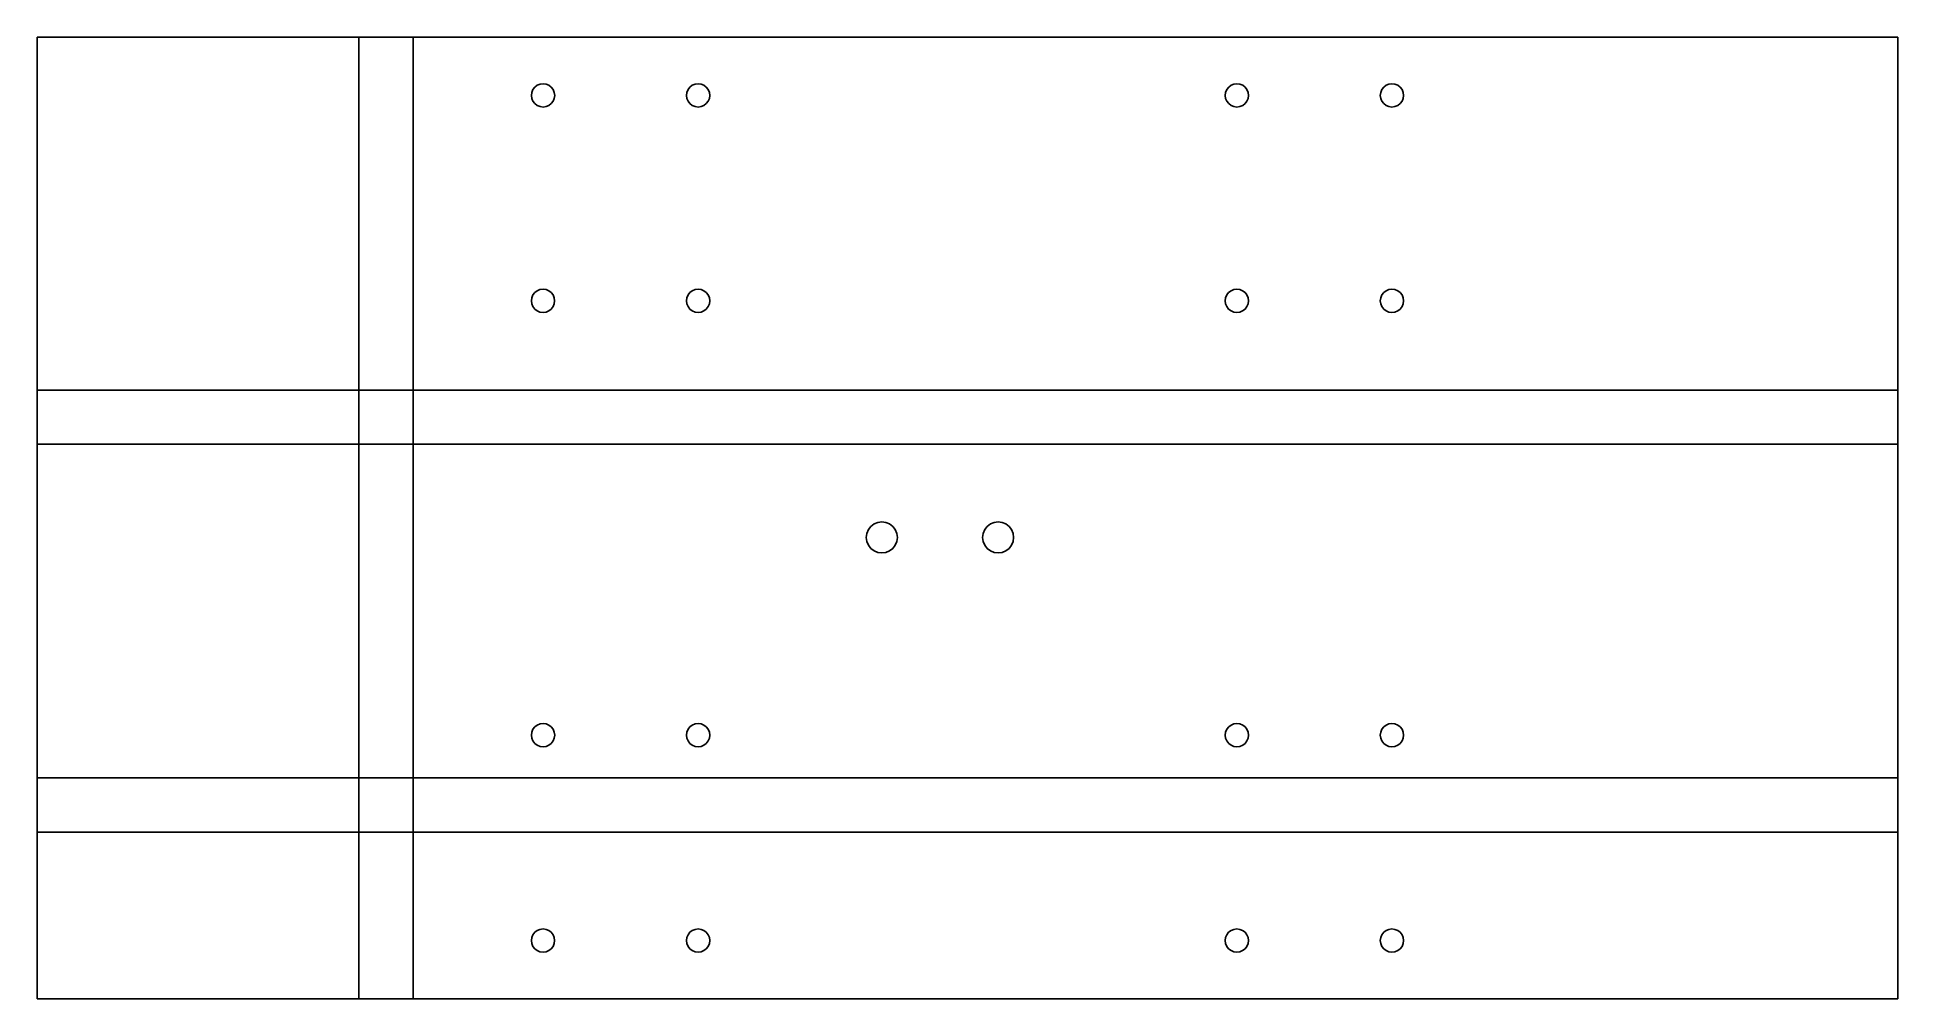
# Model space of a CAD drawing. Header units: inches. Extents: x 0 to 480, y 0 to 248.
import ezdxf

# ---------------------------------------------------------------- set-up
doc = ezdxf.new("R2010")
doc.units = ezdxf.units.IN
doc.header["$MEASUREMENT"] = 0

msp = doc.modelspace()

# ---------------------------------------------------------------- linework, layer by layer
for p, q in [((83, 248), (0, 248)), ((0, 157), (0, 248)), ((97, 248), (83, 248)), ((83, 157), (83, 248)), ((97, 157), (97, 248)), ((97, 248), (480, 248)), ((480, 157), (480, 248)), ((128.38, 235.12), (129, 235.6)), ((129, 235.6), (129.72, 235.9)), ((129.72, 235.9), (130.5, 236)), ((130.5, 236), (131.28, 235.9)), ((131.28, 235.9), (132, 235.6)), ((132, 235.6), (132.62, 235.12)), ((168.38, 235.12), (169, 235.6)), ((169, 235.6), (169.72, 235.9)), ((169.72, 235.9), (170.5, 236)), ((170.5, 236), (171.28, 235.9)), ((171.28, 235.9), (172, 235.6)), ((172, 235.6), (172.62, 235.12)), ((307.38, 235.12), (308, 235.6)), ((308, 235.6), (308.72, 235.9)), ((308.72, 235.9), (309.5, 236)), ((309.5, 236), (310.28, 235.9)), ((310.28, 235.9), (311, 235.6)), ((311, 235.6), (311.62, 235.12)), ((347.38, 235.12), (348, 235.6)), ((348, 235.6), (348.72, 235.9)), ((348.72, 235.9), (349.5, 236)), ((349.5, 236), (350.28, 235.9)), ((350.28, 235.9), (351, 235.6)), ((351, 235.6), (351.62, 235.12)), ((127.5, 233), (127.6, 233.78)), ((127.6, 232.22), (127.5, 233)), ((127.6, 233.78), (127.9, 234.5)), ((127.9, 231.5), (127.6, 232.22)), ((127.9, 234.5), (128.38, 235.12)), ((128.38, 230.88), (127.9, 231.5)), ((129, 230.4), (128.38, 230.88)), ((129.72, 230.1), (129, 230.4)), ((132, 230.4), (131.28, 230.1)), ((132.62, 230.88), (132, 230.4)), ((132.62, 235.12), (133.1, 234.5)), ((133.1, 231.5), (132.62, 230.88)), ((133.1, 234.5), (133.4, 233.78)), ((133.4, 232.22), (133.1, 231.5)), ((133.4, 233.78), (133.5, 233)), ((133.5, 233), (133.4, 232.22)), ((167.5, 233), (167.6, 233.78)), ((167.6, 232.22), (167.5, 233)), ((167.6, 233.78), (167.9, 234.5)), ((167.9, 231.5), (167.6, 232.22)), ((167.9, 234.5), (168.38, 235.12)), ((168.38, 230.88), (167.9, 231.5)), ((169, 230.4), (168.38, 230.88)), ((169.72, 230.1), (169, 230.4)), ((172, 230.4), (171.28, 230.1)), ((172.62, 230.88), (172, 230.4)), ((172.62, 235.12), (173.1, 234.5)), ((173.1, 231.5), (172.62, 230.88)), ((173.1, 234.5), (173.4, 233.78)), ((173.4, 232.22), (173.1, 231.5)), ((173.4, 233.78), (173.5, 233)), ((173.5, 233), (173.4, 232.22)), ((306.5, 233), (306.6, 233.78)), ((306.6, 232.22), (306.5, 233)), ((306.6, 233.78), (306.9, 234.5)), ((306.9, 231.5), (306.6, 232.22)), ((306.9, 234.5), (307.38, 235.12)), ((307.38, 230.88), (306.9, 231.5)), ((308, 230.4), (307.38, 230.88)), ((308.72, 230.1), (308, 230.4)), ((311, 230.4), (310.28, 230.1)), ((311.62, 230.88), (311, 230.4)), ((311.62, 235.12), (312.1, 234.5)), ((312.1, 231.5), (311.62, 230.88)), ((312.1, 234.5), (312.4, 233.78)), ((312.4, 232.22), (312.1, 231.5)), ((312.4, 233.78), (312.5, 233)), ((312.5, 233), (312.4, 232.22)), ((346.5, 233), (346.6, 233.78)), ((346.6, 232.22), (346.5, 233)), ((346.6, 233.78), (346.9, 234.5)), ((346.9, 231.5), (346.6, 232.22)), ((346.9, 234.5), (347.38, 235.12)), ((347.38, 230.88), (346.9, 231.5)), ((348, 230.4), (347.38, 230.88)), ((348.72, 230.1), (348, 230.4)), ((351, 230.4), (350.28, 230.1)), ((351.62, 230.88), (351, 230.4)), ((351.62, 235.12), (352.1, 234.5)), ((352.1, 231.5), (351.62, 230.88)), ((352.1, 234.5), (352.4, 233.78)), ((352.4, 232.22), (352.1, 231.5)), ((352.4, 233.78), (352.5, 233)), ((352.5, 233), (352.4, 232.22)), ((130.5, 230), (129.72, 230.1)), ((131.28, 230.1), (130.5, 230)), ((170.5, 230), (169.72, 230.1)), ((171.28, 230.1), (170.5, 230)), ((309.5, 230), (308.72, 230.1)), ((310.28, 230.1), (309.5, 230)), ((349.5, 230), (348.72, 230.1)), ((350.28, 230.1), (349.5, 230)), ((128.37, 182.14), (128.99, 182.62)), ((128.99, 182.62), (129.71, 182.91)), ((129.71, 182.91), (130.49, 183.02)), ((130.49, 183.02), (131.26, 182.91)), ((131.26, 182.91), (131.99, 182.62)), ((131.99, 182.62), (132.61, 182.14)), ((168.38, 182.14), (169, 182.62)), ((169, 182.62), (169.72, 182.91)), ((169.72, 182.91), (170.5, 183.02)), ((170.5, 183.02), (171.28, 182.91)), ((171.28, 182.91), (172, 182.62)), ((172, 182.62), (172.62, 182.14)), ((307.36, 182.14), (307.98, 182.62)), ((307.98, 182.62), (308.71, 182.91)), ((308.71, 182.91), (309.48, 183.02)), ((309.48, 183.02), (310.26, 182.91)), ((310.26, 182.91), (310.98, 182.62)), ((310.98, 182.62), (311.61, 182.14)), ((347.38, 182.14), (348, 182.62)), ((348, 182.62), (348.72, 182.91)), ((348.72, 182.91), (349.5, 183.02)), ((349.5, 183.02), (350.28, 182.91)), ((350.28, 182.91), (351, 182.62)), ((351, 182.62), (351.62, 182.14)), ((127.49, 180.02), (127.59, 180.79)), ((127.59, 179.24), (127.49, 180.02)), ((127.59, 180.79), (127.89, 181.52)), ((127.89, 178.52), (127.59, 179.24)), ((127.89, 181.52), (128.37, 182.14)), ((128.37, 177.9), (127.89, 178.52)), ((128.99, 177.42), (128.37, 177.9)), ((132.61, 177.9), (131.99, 177.42)), ((132.61, 182.14), (133.08, 181.52)), ((133.08, 178.52), (132.61, 177.9)), ((133.08, 181.52), (133.38, 180.79)), ((133.38, 179.24), (133.08, 178.52)), ((133.38, 180.79), (133.49, 180.02)), ((133.49, 180.02), (133.38, 179.24)), ((167.5, 180.02), (167.6, 180.79)), ((167.6, 179.24), (167.5, 180.02)), ((167.6, 180.79), (167.9, 181.52)), ((167.9, 178.52), (167.6, 179.24)), ((167.9, 181.52), (168.38, 182.14)), ((168.38, 177.9), (167.9, 178.52)), ((169, 177.42), (168.38, 177.9)), ((172.62, 177.9), (172, 177.42)), ((172.62, 182.14), (173.1, 181.52)), ((173.1, 178.52), (172.62, 177.9)), ((173.1, 181.52), (173.4, 180.79)), ((173.4, 179.24), (173.1, 178.52)), ((173.4, 180.79), (173.5, 180.02)), ((173.5, 180.02), (173.4, 179.24)), ((306.48, 180.02), (306.59, 180.79)), ((306.59, 179.24), (306.48, 180.02)), ((306.59, 180.79), (306.89, 181.52)), ((306.89, 178.52), (306.59, 179.24)), ((306.89, 181.52), (307.36, 182.14)), ((307.36, 177.9), (306.89, 178.52)), ((307.98, 177.42), (307.36, 177.9)), ((311.61, 177.9), (310.98, 177.42)), ((311.61, 182.14), (312.08, 181.52)), ((312.08, 178.52), (311.61, 177.9)), ((312.08, 181.52), (312.38, 180.79)), ((312.38, 179.24), (312.08, 178.52)), ((312.38, 180.79), (312.48, 180.02)), ((312.48, 180.02), (312.38, 179.24)), ((346.5, 180.02), (346.6, 180.79)), ((346.6, 179.24), (346.5, 180.02)), ((346.6, 180.79), (346.9, 181.52)), ((346.9, 178.52), (346.6, 179.24)), ((346.9, 181.52), (347.38, 182.14)), ((347.38, 177.9), (346.9, 178.52)), ((348, 177.42), (347.38, 177.9)), ((351.62, 177.9), (351, 177.42)), ((351.62, 182.14), (352.1, 181.52)), ((352.1, 178.52), (351.62, 177.9)), ((352.1, 181.52), (352.4, 180.79)), ((352.4, 179.24), (352.1, 178.52)), ((352.4, 180.79), (352.5, 180.02)), ((352.5, 180.02), (352.4, 179.24)), ((129.71, 177.12), (128.99, 177.42)), ((130.49, 177.02), (129.71, 177.12)), ((131.26, 177.12), (130.49, 177.02)), ((131.99, 177.42), (131.26, 177.12)), ((169.72, 177.12), (169, 177.42)), ((170.5, 177.02), (169.72, 177.12)), ((171.28, 177.12), (170.5, 177.02)), ((172, 177.42), (171.28, 177.12)), ((308.71, 177.12), (307.98, 177.42)), ((309.48, 177.02), (308.71, 177.12)), ((310.26, 177.12), (309.48, 177.02)), ((310.98, 177.42), (310.26, 177.12)), ((348.72, 177.12), (348, 177.42)), ((349.5, 177.02), (348.72, 177.12)), ((350.28, 177.12), (349.5, 177.02)), ((351, 177.42), (350.28, 177.12)), ((0, 157), (0, 143)), ((83, 157), (0, 157)), ((83, 143), (83, 157)), ((97, 157), (83, 157)), ((480, 157), (97, 157)), ((97, 143), (97, 157)), ((480, 157), (480, 143)), ((83, 143), (0, 143)), ((0, 57), (0, 143)), ((97, 143), (83, 143)), ((83, 57), (83, 143)), ((480, 143), (97, 143)), ((97, 57), (97, 143)), ((480, 57), (480, 143)), ((213.9, 119), (214.04, 120.04)), ((214.04, 120.04), (214.44, 121)), ((214.44, 121), (215.07, 121.83)), ((215.07, 121.83), (215.9, 122.46)), ((215.9, 122.46), (216.86, 122.86)), ((216.86, 122.86), (217.9, 123)), ((217.9, 123), (218.94, 122.86)), ((218.94, 122.86), (219.9, 122.46)), ((219.9, 122.46), (220.73, 121.83)), ((220.73, 121.83), (221.36, 121)), ((221.36, 121), (221.76, 120.04)), ((221.76, 120.04), (221.9, 119)), ((243.9, 119), (244.04, 120.04)), ((244.04, 120.04), (244.44, 121)), ((244.44, 121), (245.07, 121.83)), ((245.07, 121.83), (245.9, 122.46)), ((245.9, 122.46), (246.86, 122.86)), ((246.86, 122.86), (247.9, 123)), ((247.9, 123), (248.94, 122.86)), ((248.94, 122.86), (249.9, 122.46)), ((249.9, 122.46), (250.73, 121.83)), ((250.73, 121.83), (251.36, 121)), ((251.36, 121), (251.76, 120.04)), ((251.76, 120.04), (251.9, 119)), ((214.04, 117.96), (213.9, 119)), ((214.44, 117), (214.04, 117.96)), ((215.07, 116.17), (214.44, 117)), ((215.9, 115.54), (215.07, 116.17)), ((216.86, 115.14), (215.9, 115.54)), ((219.9, 115.54), (218.94, 115.14)), ((220.73, 116.17), (219.9, 115.54)), ((221.36, 117), (220.73, 116.17)), ((221.76, 117.96), (221.36, 117)), ((221.9, 119), (221.76, 117.96)), ((244.04, 117.96), (243.9, 119)), ((244.44, 117), (244.04, 117.96)), ((245.07, 116.17), (244.44, 117)), ((245.9, 115.54), (245.07, 116.17)), ((246.86, 115.14), (245.9, 115.54)), ((249.9, 115.54), (248.94, 115.14)), ((250.73, 116.17), (249.9, 115.54)), ((251.36, 117), (250.73, 116.17)), ((251.76, 117.96), (251.36, 117)), ((251.9, 119), (251.76, 117.96)), ((217.9, 115), (216.86, 115.14)), ((218.94, 115.14), (217.9, 115)), ((247.9, 115), (246.86, 115.14)), ((248.94, 115.14), (247.9, 115)), ((127.5, 68), (127.6, 68.78)), ((127.6, 67.22), (127.5, 68)), ((127.6, 68.78), (127.9, 69.5)), ((127.9, 66.5), (127.6, 67.22)), ((127.9, 69.5), (128.38, 70.12)), ((128.38, 70.12), (129, 70.6)), ((129, 70.6), (129.72, 70.9)), ((129.72, 70.9), (130.5, 71)), ((130.5, 71), (131.28, 70.9)), ((131.28, 70.9), (132, 70.6)), ((132, 70.6), (132.62, 70.12)), ((132.62, 70.12), (133.1, 69.5)), ((133.1, 69.5), (133.4, 68.78)), ((133.4, 67.22), (133.1, 66.5)), ((133.4, 68.78), (133.5, 68)), ((133.5, 68), (133.4, 67.22)), ((167.5, 68), (167.6, 68.78)), ((167.6, 67.22), (167.5, 68)), ((167.6, 68.78), (167.9, 69.5)), ((167.9, 66.5), (167.6, 67.22)), ((167.9, 69.5), (168.38, 70.12)), ((168.38, 70.12), (169, 70.6)), ((169, 70.6), (169.72, 70.9)), ((169.72, 70.9), (170.5, 71)), ((170.5, 71), (171.28, 70.9)), ((171.28, 70.9), (172, 70.6)), ((172, 70.6), (172.62, 70.12)), ((172.62, 70.12), (173.1, 69.5)), ((173.1, 69.5), (173.4, 68.78)), ((173.4, 67.22), (173.1, 66.5)), ((173.4, 68.78), (173.5, 68)), ((173.5, 68), (173.4, 67.22)), ((306.5, 68), (306.6, 68.78)), ((306.6, 67.22), (306.5, 68)), ((306.6, 68.78), (306.9, 69.5)), ((306.9, 66.5), (306.6, 67.22)), ((306.9, 69.5), (307.38, 70.12)), ((307.38, 70.12), (308, 70.6)), ((308, 70.6), (308.72, 70.9)), ((308.72, 70.9), (309.5, 71)), ((309.5, 71), (310.28, 70.9)), ((310.28, 70.9), (311, 70.6)), ((311, 70.6), (311.62, 70.12)), ((311.62, 70.12), (312.1, 69.5)), ((312.1, 69.5), (312.4, 68.78)), ((312.4, 67.22), (312.1, 66.5)), ((312.4, 68.78), (312.5, 68)), ((312.5, 68), (312.4, 67.22)), ((346.5, 68), (346.6, 68.78)), ((346.6, 67.22), (346.5, 68)), ((346.6, 68.78), (346.9, 69.5)), ((346.9, 66.5), (346.6, 67.22)), ((346.9, 69.5), (347.38, 70.12)), ((347.38, 70.12), (348, 70.6)), ((348, 70.6), (348.72, 70.9)), ((348.72, 70.9), (349.5, 71)), ((349.5, 71), (350.28, 70.9)), ((350.28, 70.9), (351, 70.6)), ((351, 70.6), (351.62, 70.12)), ((351.62, 70.12), (352.1, 69.5)), ((352.1, 69.5), (352.4, 68.78)), ((352.4, 67.22), (352.1, 66.5)), ((352.4, 68.78), (352.5, 68)), ((352.5, 68), (352.4, 67.22)), ((128.38, 65.88), (127.9, 66.5)), ((129, 65.4), (128.38, 65.88)), ((129.72, 65.1), (129, 65.4)), ((130.5, 65), (129.72, 65.1)), ((131.28, 65.1), (130.5, 65)), ((132, 65.4), (131.28, 65.1)), ((132.62, 65.88), (132, 65.4)), ((133.1, 66.5), (132.62, 65.88)), ((168.38, 65.88), (167.9, 66.5)), ((169, 65.4), (168.38, 65.88)), ((169.72, 65.1), (169, 65.4)), ((170.5, 65), (169.72, 65.1)), ((171.28, 65.1), (170.5, 65)), ((172, 65.4), (171.28, 65.1)), ((172.62, 65.88), (172, 65.4)), ((173.1, 66.5), (172.62, 65.88)), ((307.38, 65.88), (306.9, 66.5)), ((308, 65.4), (307.38, 65.88)), ((308.72, 65.1), (308, 65.4)), ((309.5, 65), (308.72, 65.1)), ((310.28, 65.1), (309.5, 65)), ((311, 65.4), (310.28, 65.1)), ((311.62, 65.88), (311, 65.4)), ((312.1, 66.5), (311.62, 65.88)), ((347.38, 65.88), (346.9, 66.5)), ((348, 65.4), (347.38, 65.88)), ((348.72, 65.1), (348, 65.4)), ((349.5, 65), (348.72, 65.1)), ((350.28, 65.1), (349.5, 65)), ((351, 65.4), (350.28, 65.1)), ((351.62, 65.88), (351, 65.4)), ((352.1, 66.5), (351.62, 65.88)), ((0, 57), (0, 43)), ((83, 57), (0, 57)), ((97, 57), (83, 57)), ((83, 43), (83, 57)), ((480, 57), (97, 57)), ((97, 43), (97, 57)), ((480, 57), (480, 43)), ((83, 43), (0, 43)), ((0, 43), (0, 0)), ((83, 0), (83, 43)), ((97, 43), (83, 43)), ((480, 43), (97, 43)), ((97, 0), (97, 43)), ((480, 43), (480, 0)), ((127.49, 15.02), (127.59, 15.79)), ((127.59, 14.24), (127.49, 15.02)), ((127.59, 15.79), (127.89, 16.52)), ((127.89, 16.52), (128.37, 17.14)), ((128.37, 17.14), (128.99, 17.62)), ((128.99, 17.62), (129.71, 17.91)), ((129.71, 17.91), (130.49, 18.02)), ((130.49, 18.02), (131.26, 17.91)), ((131.26, 17.91), (131.99, 17.62)), ((131.99, 17.62), (132.61, 17.14)), ((132.61, 17.14), (133.08, 16.52)), ((133.08, 16.52), (133.38, 15.79)), ((133.38, 15.79), (133.49, 15.02)), ((133.49, 15.02), (133.38, 14.24)), ((167.5, 15.02), (167.6, 15.79)), ((167.6, 14.24), (167.5, 15.02)), ((167.6, 15.79), (167.9, 16.52)), ((167.9, 16.52), (168.38, 17.14)), ((168.38, 17.14), (169, 17.62)), ((169, 17.62), (169.72, 17.91)), ((169.72, 17.91), (170.5, 18.02)), ((170.5, 18.02), (171.28, 17.91)), ((171.28, 17.91), (172, 17.62)), ((172, 17.62), (172.62, 17.14)), ((172.62, 17.14), (173.1, 16.52)), ((173.1, 16.52), (173.4, 15.79)), ((173.4, 15.79), (173.5, 15.02)), ((173.5, 15.02), (173.4, 14.24)), ((306.48, 15.02), (306.59, 15.79)), ((306.59, 14.24), (306.48, 15.02)), ((306.59, 15.79), (306.89, 16.52)), ((306.89, 16.52), (307.36, 17.14)), ((307.36, 17.14), (307.98, 17.62)), ((307.98, 17.62), (308.71, 17.91)), ((308.71, 17.91), (309.48, 18.02)), ((309.48, 18.02), (310.26, 17.91)), ((310.26, 17.91), (310.98, 17.62)), ((310.98, 17.62), (311.61, 17.14)), ((311.61, 17.14), (312.08, 16.52)), ((312.08, 16.52), (312.38, 15.79)), ((312.38, 15.79), (312.48, 15.02)), ((312.48, 15.02), (312.38, 14.24)), ((346.5, 15.02), (346.6, 15.79)), ((346.6, 14.24), (346.5, 15.02)), ((346.6, 15.79), (346.9, 16.52)), ((346.9, 16.52), (347.38, 17.14)), ((347.38, 17.14), (348, 17.62)), ((348, 17.62), (348.72, 17.91)), ((348.72, 17.91), (349.5, 18.02)), ((349.5, 18.02), (350.28, 17.91)), ((350.28, 17.91), (351, 17.62)), ((351, 17.62), (351.62, 17.14)), ((351.62, 17.14), (352.1, 16.52)), ((352.1, 16.52), (352.4, 15.79)), ((352.4, 15.79), (352.5, 15.02)), ((352.5, 15.02), (352.4, 14.24)), ((127.89, 13.52), (127.59, 14.24)), ((128.37, 12.9), (127.89, 13.52)), ((128.99, 12.42), (128.37, 12.9)), ((129.71, 12.12), (128.99, 12.42)), ((130.49, 12.02), (129.71, 12.12)), ((131.26, 12.12), (130.49, 12.02)), ((131.99, 12.42), (131.26, 12.12)), ((132.61, 12.9), (131.99, 12.42)), ((133.08, 13.52), (132.61, 12.9)), ((133.38, 14.24), (133.08, 13.52)), ((167.9, 13.52), (167.6, 14.24)), ((168.38, 12.9), (167.9, 13.52)), ((169, 12.42), (168.38, 12.9)), ((169.72, 12.12), (169, 12.42)), ((170.5, 12.02), (169.72, 12.12)), ((171.28, 12.12), (170.5, 12.02)), ((172, 12.42), (171.28, 12.12)), ((172.62, 12.9), (172, 12.42)), ((173.1, 13.52), (172.62, 12.9)), ((173.4, 14.24), (173.1, 13.52)), ((306.89, 13.52), (306.59, 14.24)), ((307.36, 12.9), (306.89, 13.52)), ((307.98, 12.42), (307.36, 12.9)), ((308.71, 12.12), (307.98, 12.42)), ((309.48, 12.02), (308.71, 12.12)), ((310.26, 12.12), (309.48, 12.02)), ((310.98, 12.42), (310.26, 12.12)), ((311.61, 12.9), (310.98, 12.42)), ((312.08, 13.52), (311.61, 12.9)), ((312.38, 14.24), (312.08, 13.52)), ((346.9, 13.52), (346.6, 14.24)), ((347.38, 12.9), (346.9, 13.52)), ((348, 12.42), (347.38, 12.9)), ((348.72, 12.12), (348, 12.42)), ((349.5, 12.02), (348.72, 12.12)), ((350.28, 12.12), (349.5, 12.02)), ((351, 12.42), (350.28, 12.12)), ((351.62, 12.9), (351, 12.42)), ((352.1, 13.52), (351.62, 12.9)), ((352.4, 14.24), (352.1, 13.52)), ((83, 0), (0, 0)), ((97, 0), (83, 0)), ((480, 0), (97, 0))]:
    msp.add_line(p, q)

doc.saveas('drawing.dxf')
